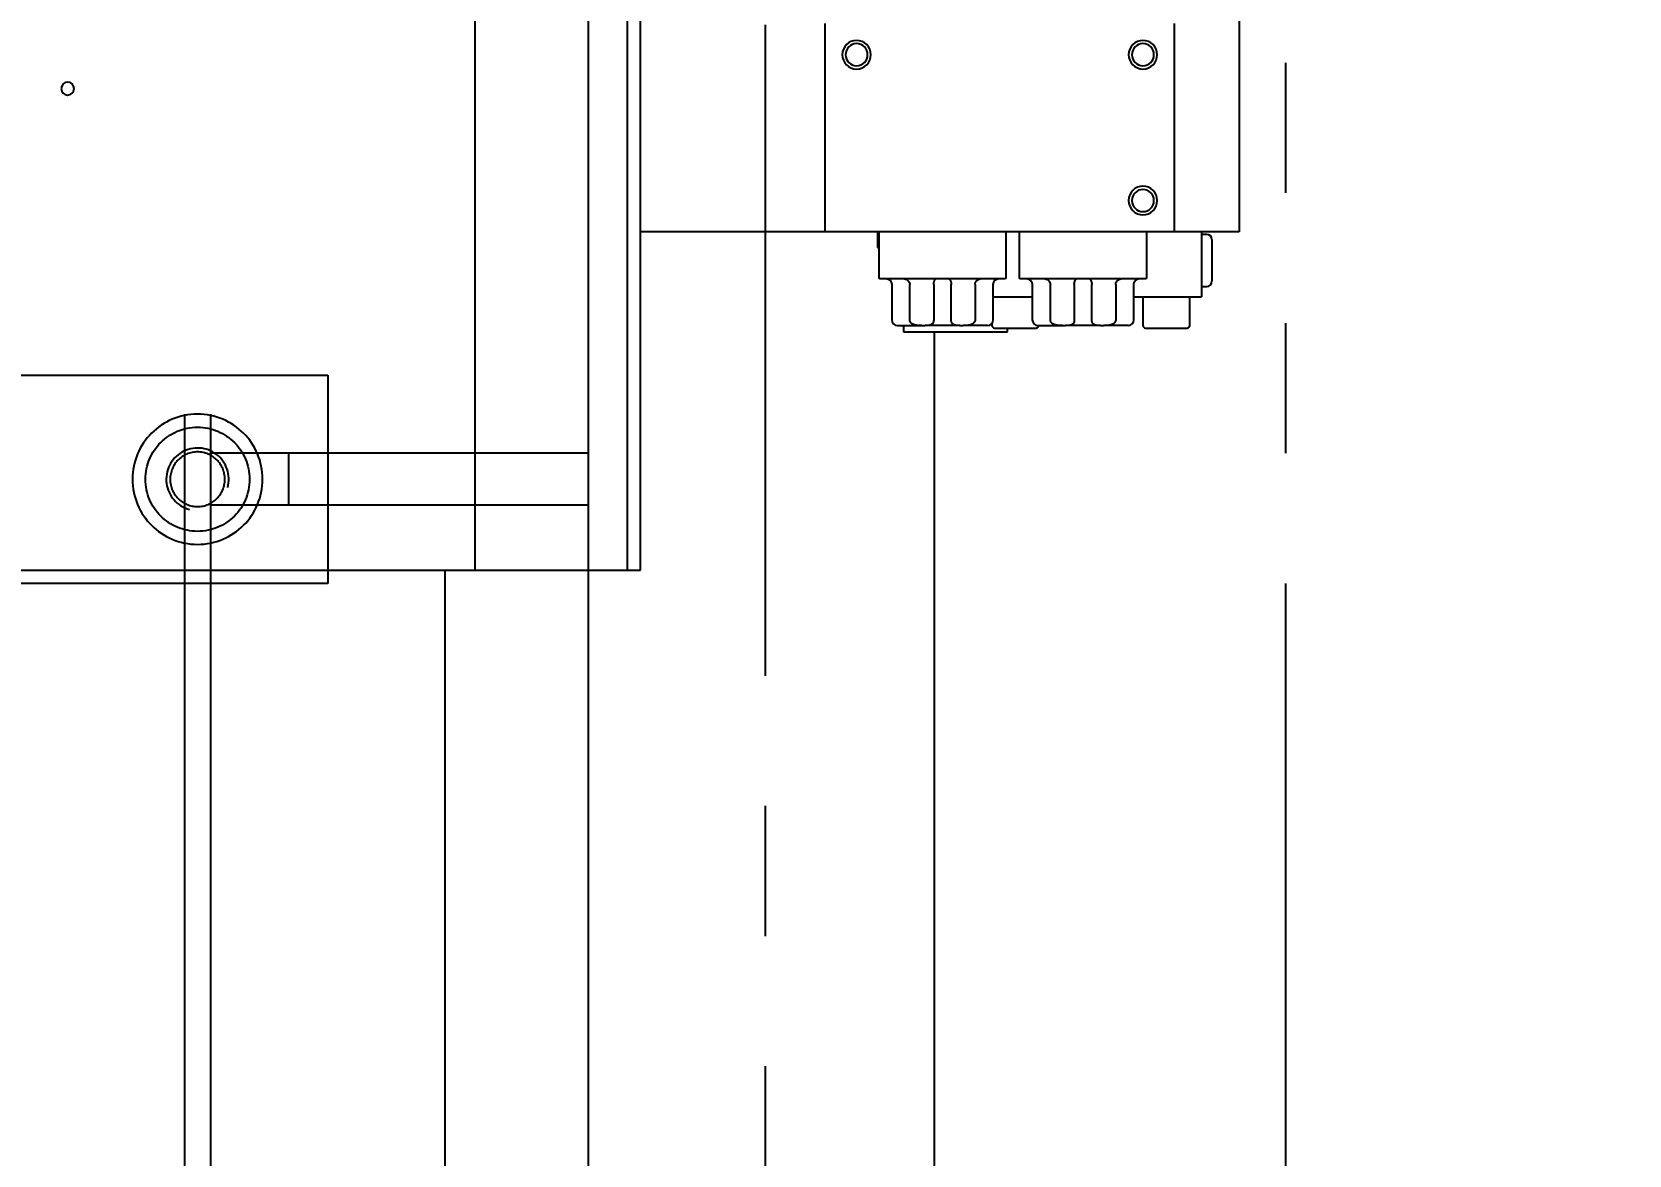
# Model space of a CAD drawing. Header units: millimetres. Extents: x 10462777 to 22643323, y 453826 to 1389191.
# Drawn here: x 11308802 to 11309416, y 597897 to 598329 of the extents above; entities that cross this region are included whole.
import ezdxf

# ---------------------------------------------------------------- set-up
doc = ezdxf.new("R2010")
doc.units = ezdxf.units.MM
doc.header["$LTSCALE"] = 200
doc.header["$MEASUREMENT"] = 0
doc.header["$PDMODE"] = 35
doc.header["$PDSIZE"] = -5
doc.linetypes.add('DASHED', pattern=[3.5, 2, -1.5])
doc.linetypes.add('PHANTOM', pattern=[2.5, 1.25, -0.25, 0.25, -0.25, 0.25, -0.25])
doc.layers.get('0').update_dxf_attribs({"linetype": 'CONTINUOUS'})
doc.layers.get('DEFPOINTS').update_dxf_attribs({"linetype": 'CONTINUOUS'})
doc.layers.add('2', color=2, linetype='CONTINUOUS')
doc.layers.add('LAYOUT', color=8, linetype='CONTINUOUS', lineweight=25)
doc.layers.add('TOP$23', color=7, linetype='CONTINUOUS', true_color=0xffffff)
doc.styles.get("Standard").update_dxf_attribs({"font": 'SYMBOL'})
doc.dimstyles.new('DS ROBOTEC', dxfattribs={"dimscale": 0, "dimtxt": 2.5, "dimasz": 2.5, "dimexe": 0.3, "dimexo": 0.3, "dimgap": 0.5, "dimtad": 1, "dimzin": 9, "dimdsep": 46, "dimtxsty": 'Standard', "dimblk": 'OPEN', "dimcen": 0, "dimclrd": 4, "dimclre": 4, "dimclrt": 110, "dimazin": 2, "dimtm": 1.5, "dimtfac": 1, "dimtmove": 0, "dimatfit": 3, "dimldrblk": 'OPEN', "dimfxl": 1, "dimtfill": 1, "dimtolj": 1, "dimlwd": -1, "dimlwe": -1, "dimarcsym": 0})

# ---------------------------------------------------------------- blocks, each defined once
blk = doc.blocks.new('r710ic')
at = {"layer": 'LAYOUT', "color": 3}
blk.add_circle((272041.37, 104232.63), 2050.12, dxfattribs=at)
blk = doc.blocks.new('A$C7DA30AB0')
at = {"layer": 'LAYOUT', "color": 6, "linetype": 'PHANTOM'}
blk.add_circle((3030.45, 3025.99, 0), 2693.02, dxfattribs=at)
blk = doc.blocks.new('_OPEN')
at = {"color": 0, "linetype": 'ByBlock'}
for p, q in [((-1, 0.1667), (0, 0)), ((0, 0), (-1, -0.1667)), ((0, 0), (-1, 0))]:
    blk.add_line(p, q, dxfattribs=at)
blk = doc.blocks.new('*D345')
at = {"color": 4, "linetype": 'ByBlock', "ltscale": 10, "transparency": 16777216}
for p, q in [((11309640.8, 598366.89), (11309640.8, 596883.44)), ((11309889.41, 596619.67), (11309889.41, 596925.44)), ((11309465.8, 596904.44), (11309290.8, 596904.44)), ((11309640.8, 596904.44), (11309889.41, 596904.44)), ((11310064.41, 596904.44), (11310239.41, 596904.44))]:
    blk.add_line(p, q, dxfattribs=at)
at = {"layer": 'DEFPOINTS', "color": 0, "ltscale": 10, "transparency": 16777216}
for p in [(11309640.8, 598387.89, 0), (11309889.41, 596904.44), (11309889.41, 596598.67, 0)]:
    blk.add_point(p, dxfattribs=at)
at = {"color": 4, "ltscale": 10, "transparency": 16777216, "xscale": 175, "yscale": 175, "zscale": 175}
blk.add_blockref('_OPEN', (11309640.8, 596904.44), dxfattribs=at)
at = {"color": 4, "ltscale": 10, "transparency": 16777216, "xscale": 175, "yscale": 175, "zscale": 175, "rotation": 180}
blk.add_blockref('_OPEN', (11309889.41, 596904.44), dxfattribs=at)
at = {"color": 110, "ltscale": 10, "transparency": 16777216, "insert": (11309765.1, 597063.71), "char_height": 175, "attachment_point": 5, "bg_fill": 3, "box_fill_scale": 1.25, "bg_fill_color": 256, "bg_fill_true_color": 13158600, "bg_fill_transparency": 0}
blk.add_mtext('\\A1;249', dxfattribs=at)

msp = doc.modelspace()

# ---------------------------------------------------------------- linework, layer by layer
at = {"layer": '2', "color": 124, "linetype": 'Continuous'}
for p, q in [((11308972.28397, 598121.78755, 0), (11308972.28397, 598470.79251, 0)), ((11309030.79333, 598121.78755, 0), (11309030.79333, 598463.37553, 0)), ((11309035.79341, 598121.78755, 0), (11309035.79341, 598446.79217, 0)), ((11308563.7867, 598121.78755, 0), (11308972.28397, 598121.78755, 0)), ((11308972.28397, 598121.78755, 0), (11309030.79333, 598121.78755, 0)), ((11309030.79333, 598121.78755, 0), (11309035.79341, 598121.78755, 0))]:
    msp.add_line(p, q, dxfattribs=at)
at = {"layer": '2', "color": 252, "linetype": 'Continuous'}
for p, q in [((11309265.79667, 598423.29129, 0), (11309265.79667, 598251.7894, 0)), ((11309106.79441, 598251.7894, 0), (11309106.79441, 598331.79054, 0)), ((11309240.79632, 598331.79054, 0), (11309240.79632, 598251.7894, 0)), ((11309240.92132, 598264.20346, 0), (11309240.79632, 598264.20346, 0)), ((11309240.92132, 598263.61873, 0), (11309240.79632, 598263.61873, 0)), ((11309240.92132, 598261.71181, 0), (11309240.79632, 598261.71181, 0)), ((11309106.79488, 598251.7894, 0), (11309035.7945, 598251.7894, 0)), ((11309240.79632, 598251.7894, 0), (11309106.79441, 598251.7894, 0)), ((11309126.7947, 598251.79018, 0), (11309126.7947, 598245.68931, 0)), ((11309235.3977, 598251.6644, 0), (11309235.3977, 598251.7894, 0)), ((11309237.30462, 598251.6644, 0), (11309237.30462, 598251.7894, 0)), ((11309237.88935, 598251.6644, 0), (11309237.88935, 598251.7894, 0)), ((11309265.79667, 598251.7894, 0), (11309240.79452, 598251.7894, 0)), ((11309251.29647, 598251.78924, 0), (11309251.29647, 598226.78904, 0)), ((11309253.2965, 598250.78939, 0), (11309251.29647, 598250.78939, 0)), ((11309126.7947, 598245.68931, 0), (11309127.29509, 598245.68931, 0)), ((11309255.29652, 598248.78936, 0), (11309255.29652, 598232.78913, 0)), ((11309171.29572, 598226.78904, 0), (11309186.29578, 598226.78904, 0)), ((11309225.29539, 598226.78904, 0), (11309251.29647, 598226.78904, 0)), ((11309228.79615, 598226.78904, 0), (11309228.79615, 598215.78889, 0)), ((11309246.7964, 598215.78889, 0), (11309246.7964, 598226.78904, 0)), ((11309251.29647, 598230.7891, 0), (11309253.2965, 598230.7891, 0)), ((11309136.79484, 598215.78918, 0), (11309136.79484, 598213.38885, 0)), ((11309136.79484, 598213.38885, 0), (11309176.79541, 598213.38885, 0)), ((11309148.79501, 597375.90946, 0), (11309148.79501, 598213.38354, 0)), ((11309170.79532, 598216.59259, 0), (11309170.79532, 598215.78889, 0)), ((11309171.79534, 598214.78887, 0), (11309179.79545, 598214.78887, 0)), ((11309176.79541, 598213.38885, 0), (11309176.79541, 598214.78888, 0)), ((11309179.79545, 598214.78887, 0), (11309187.79556, 598214.78887, 0)), ((11309229.79616, 598214.78887, 0), (11309237.79627, 598214.78887, 0)), ((11309237.79627, 598214.78887, 0), (11309245.79639, 598214.78887, 0)), ((11308960.73984, 597121.77757, 0), (11308960.73984, 598121.79335, 0))]:
    msp.add_line(p, q, dxfattribs=at)
at = {"layer": '2', "color": 60, "linetype": 'Continuous'}
for p, q in [((11309127.29471, 598251.7894, 0), (11309127.29471, 598233.78914, 0)), ((11309176.2954, 598233.78914, 0), (11309176.2954, 598251.7894, 0)), ((11309181.29547, 598251.7894, 0), (11309181.29547, 598233.78914, 0)), ((11309230.29617, 598233.78914, 0), (11309230.29617, 598251.7894, 0)), ((11309127.66692, 598233.78914, 0), (11309127.29471, 598233.78914, 0)), ((11309127.66692, 598233.78914, 0), (11309131.93421, 598233.78914, 0)), ((11309131.93421, 598233.78914, 0), (11309137.35073, 598233.78914, 0)), ((11309137.35073, 598233.78914, 0), (11309166.23937, 598233.78914, 0)), ((11309166.23937, 598233.78914, 0), (11309171.65589, 598233.78914, 0)), ((11309171.65589, 598233.78914, 0), (11309175.92319, 598233.78914, 0)), ((11309176.2954, 598233.78914, 0), (11309175.92319, 598233.78914, 0)), ((11309181.66769, 598233.78914, 0), (11309181.29547, 598233.78914, 0)), ((11309181.66769, 598233.78914, 0), (11309185.93498, 598233.78914, 0)), ((11309185.93498, 598233.78914, 0), (11309191.3515, 598233.78914, 0)), ((11309191.3515, 598233.78914, 0), (11309220.24014, 598233.78914, 0)), ((11309220.24014, 598233.78914, 0), (11309225.65666, 598233.78914, 0)), ((11309225.65666, 598233.78914, 0), (11309229.92395, 598233.78914, 0)), ((11309230.29617, 598233.78914, 0), (11309229.92395, 598233.78914, 0)), ((11309132.29478, 598231.58911, 0), (11309132.29478, 598217.98892, 0)), ((11309139.23776, 598217.98892, 0), (11309139.23776, 598231.58911, 0)), ((11309148.43566, 598231.58911, 0), (11309148.43566, 598217.98892, 0)), ((11309155.15445, 598217.98892, 0), (11309155.15445, 598231.58911, 0)), ((11309164.35235, 598231.58911, 0), (11309164.35235, 598217.98892, 0)), ((11309171.29533, 598217.98892, 0), (11309171.29533, 598231.58911, 0)), ((11309186.29554, 598231.58911, 0), (11309186.29554, 598217.98892, 0)), ((11309193.23852, 598217.98892, 0), (11309193.23852, 598231.58911, 0)), ((11309202.43643, 598231.58911, 0), (11309202.43643, 598217.98892, 0)), ((11309209.15521, 598217.98892, 0), (11309209.15521, 598231.58911, 0)), ((11309218.35312, 598231.58911, 0), (11309218.35312, 598217.98892, 0)), ((11309225.2961, 598217.98892, 0), (11309225.2961, 598231.58911, 0)), ((11309134.49481, 598215.78889, 0), (11309143.8742, 598215.78889, 0)), ((11309143.8742, 598215.78889, 0), (11309145.10229, 598215.78889, 0)), ((11309158.48781, 598215.78889, 0), (11309145.10229, 598215.78889, 0)), ((11309158.48781, 598215.78889, 0), (11309159.71591, 598215.78889, 0)), ((11309169.0953, 598215.78889, 0), (11309159.71591, 598215.78889, 0)), ((11309188.49557, 598215.78889, 0), (11309197.87497, 598215.78889, 0)), ((11309197.87497, 598215.78889, 0), (11309199.10306, 598215.78889, 0)), ((11309212.48858, 598215.78889, 0), (11309199.10306, 598215.78889, 0)), ((11309212.48858, 598215.78889, 0), (11309213.71667, 598215.78889, 0)), ((11309223.09607, 598215.78889, 0), (11309213.71667, 598215.78889, 0))]:
    msp.add_line(p, q, dxfattribs=at)
at = {"layer": '2', "color": 252, "linetype": 'Continuous', "extrusion": (0, 0, -1)}
for centre, radius in [((-11309118.79458, 598319.79037, 0), 5.50008), ((-11309118.79458, 598319.79037, 0), 4.25006), ((-11309228.79615, 598319.79037, 0), 5.50008), ((-11309228.79615, 598319.79037, 0), 4.25006), ((-11309228.79615, 598263.78957, 0), 5.50008), ((-11309228.79615, 598263.78957, 0), 4.25006)]:
    msp.add_circle(centre, radius, dxfattribs=at)
at = {"layer": '2', "color": 124, "linetype": 'Continuous', "extrusion": (0, 0, -1)}
msp.add_circle((-11308815.79028, 598306.79018, 0), 2.50004, dxfattribs=at)
at = {"layer": '2', "color": 252, "linetype": 'Continuous'}
for centre, radius, start, end in [((11309253.2965, 598248.78936, 0), 2.00003, 0, 90), ((11309253.2965, 598232.78913, 0), 2.00003, 270, 0), ((11309171.79534, 598215.78889, 0), 1.00001, 180, 270), ((11309187.79556, 598215.78889, 0), 1.00001, 270, 0), ((11309229.79616, 598215.78889, 0), 1.00001, 180, 270), ((11309245.79639, 598215.78889, 0), 1.00001, 270, 0)]:
    msp.add_arc(centre, radius, start, end, dxfattribs=at)
at = {"layer": '2', "color": 60, "linetype": 'Continuous', "extrusion": (0, 0, -1)}
for centre, start, end in [((-11309130.09475, 598231.58911, 0), 90, 180), ((-11309173.49536, 598231.58911, 0), 0, 90), ((-11309184.09551, 598231.58911, 0), 90, 180), ((-11309227.49613, 598231.58911, 0), 0, 90)]:
    msp.add_arc(centre, 2.20003, start, end, dxfattribs=at)
at = {"layer": '2', "color": 60, "linetype": 'Continuous'}
for centre, start, end in [((11309134.49481, 598217.98892, 0), 180, 270), ((11309169.0953, 598217.98892, 0), 270, 0), ((11309188.49557, 598217.98892, 0), 180, 270), ((11309223.09607, 598217.98892, 0), 270, 0)]:
    msp.add_arc(centre, 2.20003, start, end, dxfattribs=at)
for points, knots in [([(11309136.80042, 598233.78914, 0), (11309136.93997, 598233.78914, 0), (11309137.08267, 598233.7746, 0), (11309137.36295, 598233.71956, 0), (11309137.50191, 598233.67917, 0), (11309137.91498, 598233.52019, 0), (11309138.17408, 598233.36945, 0), (11309138.64499, 598232.97994, 0), (11309138.84583, 598232.75187, 0), (11309139.073, 598232.34333, 0), (11309139.13277, 598232.20102, 0), (11309139.21548, 598231.9024, 0), (11309139.23776, 598231.74593, 0), (11309139.23776, 598231.58911, 0)], [0, 0, 0, 0, 0.125, 0.125, 0.25, 0.25, 0.5, 0.5, 0.75, 0.75, 0.875, 0.875, 1, 1, 1, 1]), ([(11309148.43566, 598231.58911, 0), (11309148.43566, 598231.74595, 0), (11309148.44689, 598231.89868, 0), (11309148.48874, 598232.19678, 0), (11309148.51968, 598232.34216, 0), (11309148.59372, 598232.61169, 0), (11309148.63758, 598232.73921, 0), (11309148.73162, 598232.97265, 0), (11309148.7816, 598233.07859, 0), (11309148.88459, 598233.27146, 0), (11309148.93807, 598233.35889, 0), (11309149.04288, 598233.50978, 0), (11309149.09446, 598233.57385, 0), (11309149.19466, 598233.67908, 0), (11309149.2435, 598233.72019, 0), (11309149.33378, 598233.77493, 0), (11309149.37567, 598233.78914, 0), (11309149.41411, 598233.78914, 0)], [0, 0, 0, 0, 0.125, 0.125, 0.25, 0.25, 0.375, 0.375, 0.5, 0.5, 0.625, 0.625, 0.75, 0.75, 0.875, 0.875, 1, 1, 1, 1]), ([(11309154.17599, 598233.78914, 0), (11309154.21443, 598233.78914, 0), (11309154.2563, 598233.77493, 0), (11309154.34653, 598233.72024, 0), (11309154.39536, 598233.67917, 0), (11309154.49559, 598233.57392, 0), (11309154.54719, 598233.50982, 0), (11309154.65202, 598233.35892, 0), (11309154.7055, 598233.27147, 0), (11309154.80835, 598233.07889, 0), (11309154.85821, 598232.97322, 0), (11309154.95196, 598232.74073, 0), (11309154.99601, 598232.61283, 0), (11309155.07008, 598232.34362, 0), (11309155.10086, 598232.19977, 0), (11309155.14321, 598231.89938, 0), (11309155.15445, 598231.74599, 0), (11309155.15445, 598231.58911, 0)], [0, 0, 0, 0, 0.125, 0.125, 0.25, 0.25, 0.375, 0.375, 0.5, 0.5, 0.625, 0.625, 0.75, 0.75, 0.875, 0.875, 1, 1, 1, 1]), ([(11309164.35235, 598231.58911, 0), (11309164.35235, 598231.74602, 0), (11309164.37398, 598231.89881, 0), (11309164.45589, 598232.19703, 0), (11309164.51684, 598232.34247, 0), (11309164.66633, 598232.61208, 0), (11309164.75644, 598232.73963, 0), (11309164.95594, 598232.97312, 0), (11309165.06485, 598233.07907, 0), (11309165.29828, 598233.27196, 0), (11309165.42395, 598233.35939, 0), (11309165.68228, 598233.51024, 0), (11309165.81541, 598233.57429, 0), (11309166.08924, 598233.67945, 0), (11309166.23083, 598233.7205, 0), (11309166.51083, 598233.77504, 0), (11309166.65045, 598233.78914, 0), (11309166.78969, 598233.78914, 0)], [0, 0, 0, 0, 0.125, 0.125, 0.25, 0.25, 0.375, 0.375, 0.5, 0.5, 0.625, 0.625, 0.75, 0.75, 0.875, 0.875, 1, 1, 1, 1]), ([(11309190.80119, 598233.78914, 0), (11309190.94073, 598233.78914, 0), (11309191.08344, 598233.7746, 0), (11309191.36372, 598233.71956, 0), (11309191.50268, 598233.67917, 0), (11309191.91575, 598233.52019, 0), (11309192.17484, 598233.36945, 0), (11309192.64576, 598232.97994, 0), (11309192.8466, 598232.75187, 0), (11309193.07376, 598232.34333, 0), (11309193.13354, 598232.20102, 0), (11309193.21625, 598231.9024, 0), (11309193.23852, 598231.74593, 0), (11309193.23852, 598231.58911, 0)], [0, 0, 0, 0, 0.125, 0.125, 0.25, 0.25, 0.5, 0.5, 0.75, 0.75, 0.875, 0.875, 1, 1, 1, 1]), ([(11309202.43643, 598231.58911, 0), (11309202.43643, 598231.74595, 0), (11309202.44765, 598231.89868, 0), (11309202.48951, 598232.19678, 0), (11309202.52045, 598232.34216, 0), (11309202.59449, 598232.61169, 0), (11309202.63835, 598232.73921, 0), (11309202.73239, 598232.97265, 0), (11309202.78236, 598233.07859, 0), (11309202.88536, 598233.27146, 0), (11309202.93884, 598233.35889, 0), (11309203.04365, 598233.50978, 0), (11309203.09523, 598233.57385, 0), (11309203.19542, 598233.67908, 0), (11309203.24427, 598233.72019, 0), (11309203.33455, 598233.77493, 0), (11309203.37644, 598233.78914, 0), (11309203.41488, 598233.78914, 0)], [0, 0, 0, 0, 0.125, 0.125, 0.25, 0.25, 0.375, 0.375, 0.5, 0.5, 0.625, 0.625, 0.75, 0.75, 0.875, 0.875, 1, 1, 1, 1]), ([(11309208.17676, 598233.78914, 0), (11309208.2152, 598233.78914, 0), (11309208.25707, 598233.77493, 0), (11309208.3473, 598233.72024, 0), (11309208.39613, 598233.67917, 0), (11309208.49636, 598233.57392, 0), (11309208.54796, 598233.50982, 0), (11309208.65279, 598233.35892, 0), (11309208.70627, 598233.27147, 0), (11309208.80912, 598233.07889, 0), (11309208.85898, 598232.97322, 0), (11309208.95272, 598232.74073, 0), (11309208.99678, 598232.61283, 0), (11309209.07085, 598232.34362, 0), (11309209.10163, 598232.19977, 0), (11309209.14397, 598231.89938, 0), (11309209.15521, 598231.74599, 0), (11309209.15521, 598231.58911, 0)], [0, 0, 0, 0, 0.125, 0.125, 0.25, 0.25, 0.375, 0.375, 0.5, 0.5, 0.625, 0.625, 0.75, 0.75, 0.875, 0.875, 1, 1, 1, 1]), ([(11309218.35312, 598231.58911, 0), (11309218.35312, 598231.74602, 0), (11309218.37475, 598231.89881, 0), (11309218.45665, 598232.19703, 0), (11309218.51761, 598232.34247, 0), (11309218.6671, 598232.61208, 0), (11309218.7572, 598232.73963, 0), (11309218.9567, 598232.97312, 0), (11309219.06562, 598233.07907, 0), (11309219.29904, 598233.27196, 0), (11309219.42471, 598233.35939, 0), (11309219.68304, 598233.51024, 0), (11309219.81618, 598233.57429, 0), (11309220.09001, 598233.67945, 0), (11309220.2316, 598233.7205, 0), (11309220.5116, 598233.77504, 0), (11309220.65121, 598233.78914, 0), (11309220.79045, 598233.78914, 0)], [0, 0, 0, 0, 0.125, 0.125, 0.25, 0.25, 0.375, 0.375, 0.5, 0.5, 0.625, 0.625, 0.75, 0.75, 0.875, 0.875, 1, 1, 1, 1]), ([(11309143.8742, 598215.78889, 0), (11309143.42192, 598215.78889, 0), (11309142.95982, 598215.78891, 0), (11309142.25574, 598215.82741, 0), (11309142.01913, 598215.84698, 0), (11309141.54264, 598215.91152, 0), (11309141.30483, 598215.95633, 0), (11309140.83994, 598216.08452, 0), (11309140.60947, 598216.16939, 0), (11309140.18302, 598216.38918, 0), (11309139.98477, 598216.52405, 0), (11309139.72192, 598216.77852, 0), (11309139.64272, 598216.86968, 0), (11309139.50236, 598217.06576, 0), (11309139.44062, 598217.17201, 0), (11309139.341, 598217.39314, 0), (11309139.30301, 598217.50739, 0), (11309139.25131, 598217.74349, 0), (11309139.23776, 598217.86623, 0), (11309139.23776, 598217.98892, 0)], [0, 0, 0, 0, 0.25, 0.25, 0.375, 0.375, 0.5, 0.5, 0.625, 0.625, 0.75, 0.75, 0.8125, 0.8125, 0.875, 0.875, 0.9375, 0.9375, 1, 1, 1, 1]), ([(11309148.43566, 598217.98892, 0), (11309148.43566, 598217.86634, 0), (11309148.42887, 598217.74615, 0), (11309148.4022, 598217.51026, 0), (11309148.38194, 598217.39328, 0), (11309148.30279, 598217.06195, 0), (11309148.22439, 598216.86234, 0), (11309148.02768, 598216.52616, 0), (11309147.908, 598216.3871, 0), (11309147.64336, 598216.16714, 0), (11309147.49571, 598216.08312, 0), (11309147.02318, 598215.89104, 0), (11309146.67355, 598215.8402, 0), (11309145.91689, 598215.78864, 0), (11309145.51896, 598215.78889, 0), (11309145.10229, 598215.78889, 0)], [0, 0, 0, 0, 0.0625, 0.0625, 0.125, 0.125, 0.25, 0.25, 0.375, 0.375, 0.5, 0.5, 0.75, 0.75, 1, 1, 1, 1]), ([(11309158.48781, 598215.78889, 0), (11309158.0663, 598215.78889, 0), (11309157.66743, 598215.78891, 0), (11309157.1051, 598215.82741, 0), (11309156.9236, 598215.84698, 0), (11309156.57299, 598215.91152, 0), (11309156.4055, 598215.95633, 0), (11309156.09177, 598216.08452, 0), (11309155.94344, 598216.16939, 0), (11309155.68021, 598216.38918, 0), (11309155.56374, 598216.52405, 0), (11309155.41473, 598216.77852, 0), (11309155.37081, 598216.86968, 0), (11309155.29412, 598217.06576, 0), (11309155.26104, 598217.17201, 0), (11309155.20818, 598217.39314, 0), (11309155.18834, 598217.50739, 0), (11309155.16143, 598217.74349, 0), (11309155.15445, 598217.86623, 0), (11309155.15445, 598217.98892, 0)], [0, 0, 0, 0, 0.25, 0.25, 0.375, 0.375, 0.5, 0.5, 0.625, 0.625, 0.75, 0.75, 0.8125, 0.8125, 0.875, 0.875, 0.9375, 0.9375, 1, 1, 1, 1]), ([(11309164.35235, 598217.98892, 0), (11309164.35235, 598217.86634, 0), (11309164.33917, 598217.74615, 0), (11309164.28793, 598217.51026, 0), (11309164.24915, 598217.39328, 0), (11309164.09994, 598217.06195, 0), (11309163.95464, 598216.86234, 0), (11309163.60766, 598216.52616, 0), (11309163.40389, 598216.3871, 0), (11309162.9754, 598216.16714, 0), (11309162.74614, 598216.08312, 0), (11309162.04637, 598215.89104, 0), (11309161.57029, 598215.8402, 0), (11309160.6232, 598215.78864, 0), (11309160.16298, 598215.78889, 0), (11309159.71591, 598215.78889, 0)], [0, 0, 0, 0, 0.0625, 0.0625, 0.125, 0.125, 0.25, 0.25, 0.375, 0.375, 0.5, 0.5, 0.75, 0.75, 1, 1, 1, 1]), ([(11309197.87497, 598215.78889, 0), (11309197.42269, 598215.78889, 0), (11309196.96059, 598215.78891, 0), (11309196.2565, 598215.82741, 0), (11309196.0199, 598215.84698, 0), (11309195.54341, 598215.91152, 0), (11309195.30559, 598215.95633, 0), (11309194.84071, 598216.08452, 0), (11309194.61024, 598216.16939, 0), (11309194.18379, 598216.38918, 0), (11309193.98553, 598216.52405, 0), (11309193.72269, 598216.77852, 0), (11309193.64349, 598216.86968, 0), (11309193.50313, 598217.06576, 0), (11309193.44139, 598217.17201, 0), (11309193.34177, 598217.39314, 0), (11309193.30377, 598217.50739, 0), (11309193.25208, 598217.74349, 0), (11309193.23852, 598217.86623, 0), (11309193.23852, 598217.98892, 0)], [0, 0, 0, 0, 0.25, 0.25, 0.375, 0.375, 0.5, 0.5, 0.625, 0.625, 0.75, 0.75, 0.8125, 0.8125, 0.875, 0.875, 0.9375, 0.9375, 1, 1, 1, 1]), ([(11309202.43643, 598217.98892, 0), (11309202.43643, 598217.86634, 0), (11309202.42963, 598217.74615, 0), (11309202.40297, 598217.51026, 0), (11309202.38271, 598217.39328, 0), (11309202.30356, 598217.06195, 0), (11309202.22516, 598216.86234, 0), (11309202.02845, 598216.52616, 0), (11309201.90877, 598216.3871, 0), (11309201.64413, 598216.16714, 0), (11309201.49648, 598216.08312, 0), (11309201.02395, 598215.89104, 0), (11309200.67432, 598215.8402, 0), (11309199.91766, 598215.78864, 0), (11309199.51973, 598215.78889, 0), (11309199.10306, 598215.78889, 0)], [0, 0, 0, 0, 0.0625, 0.0625, 0.125, 0.125, 0.25, 0.25, 0.375, 0.375, 0.5, 0.5, 0.75, 0.75, 1, 1, 1, 1]), ([(11309212.48858, 598215.78889, 0), (11309212.06706, 598215.78889, 0), (11309211.6682, 598215.78891, 0), (11309211.10587, 598215.82741, 0), (11309210.92437, 598215.84698, 0), (11309210.57376, 598215.91152, 0), (11309210.40627, 598215.95633, 0), (11309210.09254, 598216.08452, 0), (11309209.9442, 598216.16939, 0), (11309209.68098, 598216.38918, 0), (11309209.56451, 598216.52405, 0), (11309209.41549, 598216.77852, 0), (11309209.37158, 598216.86968, 0), (11309209.29488, 598217.06576, 0), (11309209.2618, 598217.17201, 0), (11309209.20895, 598217.39314, 0), (11309209.18911, 598217.50739, 0), (11309209.1622, 598217.74349, 0), (11309209.15521, 598217.86623, 0), (11309209.15521, 598217.98892, 0)], [0, 0, 0, 0, 0.25, 0.25, 0.375, 0.375, 0.5, 0.5, 0.625, 0.625, 0.75, 0.75, 0.8125, 0.8125, 0.875, 0.875, 0.9375, 0.9375, 1, 1, 1, 1]), ([(11309218.35312, 598217.98892, 0), (11309218.35312, 598217.86634, 0), (11309218.33994, 598217.74615, 0), (11309218.2887, 598217.51026, 0), (11309218.24991, 598217.39328, 0), (11309218.1007, 598217.06195, 0), (11309217.9554, 598216.86234, 0), (11309217.60842, 598216.52616, 0), (11309217.40465, 598216.3871, 0), (11309216.97617, 598216.16714, 0), (11309216.74691, 598216.08312, 0), (11309216.04714, 598215.89104, 0), (11309215.57106, 598215.8402, 0), (11309214.62396, 598215.78864, 0), (11309214.16375, 598215.78889, 0), (11309213.71667, 598215.78889, 0)], [0, 0, 0, 0, 0.0625, 0.0625, 0.125, 0.125, 0.25, 0.25, 0.375, 0.375, 0.5, 0.5, 0.75, 0.75, 1, 1, 1, 1])]:
    msp.add_open_spline(points, degree=3, knots=knots, dxfattribs=at)
at = {"layer": 'TOP$23', "color": 155, "linetype": 'PHANTOM'}
for p, q in [((11309283.66913, 593866.71124), (11309283.66913, 601531.71124)), ((11309083.66913, 601331.21124), (11309083.66913, 594066.71124))]:
    msp.add_line(p, q, dxfattribs=at)
at = {"layer": 'TOP$23', "linetype": 'DASHED'}
for p, q in [((11308860.66913, 600981.71124), (11308860.66913, 594581.71124)), ((11308870.66913, 600981.71124), (11308870.66913, 594581.71124)), ((11308900.66913, 598166.71124), (11308870.66913, 598166.71124)), ((11308900.66913, 598166.71124), (11308900.66913, 598146.71124)), ((11309015.66913, 598166.71124), (11308900.66913, 598166.71124)), ((11308900.66913, 598146.71124), (11308870.66913, 598146.71124)), ((11309015.66913, 598146.71124), (11308900.66913, 598146.71124))]:
    msp.add_line(p, q, dxfattribs=at)
at = {"layer": 'TOP$23', "linetype": 'Continuous'}
msp.add_line((11309015.66913, 600981.71124), (11309015.66913, 596881.71124), dxfattribs=at)
at = {"layer": 'TOP$23', "linetype": 'PHANTOM'}
for p, q in [((11308675.66913, 598196.71124), (11308915.66913, 598196.71124)), ((11308915.66913, 598196.71124), (11308915.66913, 598116.71124)), ((11308915.66913, 598116.71124), (11308675.66913, 598116.71124))]:
    msp.add_line(p, q, dxfattribs=at)
at = {"layer": 'TOP$23', "linetype": 'PHANTOM', "extrusion": (0, 0, -1)}
for radius in [25, 10.5]:
    msp.add_circle((-11308865.66913, 598156.71124), radius, dxfattribs=at)
at = {"layer": 'TOP$23', "linetype": 'DASHED'}
msp.add_circle((11308865.66913, 598156.71124), 20, dxfattribs=at)
msp.add_arc((11308865.66913, 598156.71124), 12, 344.99999993, 254.99999998, dxfattribs=at)

# ---------------------------------------------------------------- block references
at = {"ltscale": 10, "rotation": 180}
msp.add_blockref('A$C7DA30AB0', (11313764.24811, 600747.76955, 0), dxfattribs=at)
at = {"layer": 'LAYOUT', "color": 2, "rotation": 89.99999999999999}
msp.add_blockref('r710ic', (11412573.40786, 324839.74027, 0), dxfattribs=at)

# ---------------------------------------------------------------- next in the draw order: dimensions: what is measured, and where the dimension line sits
at = {"ltscale": 10}
dim = msp.add_linear_dim(base=(11309889.40943, 596904.44423, 0), p1=(11309640.79795, 598387.8894, 0), p2=(11309889.40943, 596598.67472, 0), angle=180, dimstyle='DS ROBOTEC', override={"dimscale": 70, "dimgap": 1, "dimdec": 0, "dimarcsym": 1}, dxfattribs=at)
dim.commit()
dim.dimension.update_dxf_attribs({"geometry": '*D345', "text_midpoint": (11309765.10369, 596904.44423, 0), "dimtype": 160})

doc.saveas('drawing.dxf')
